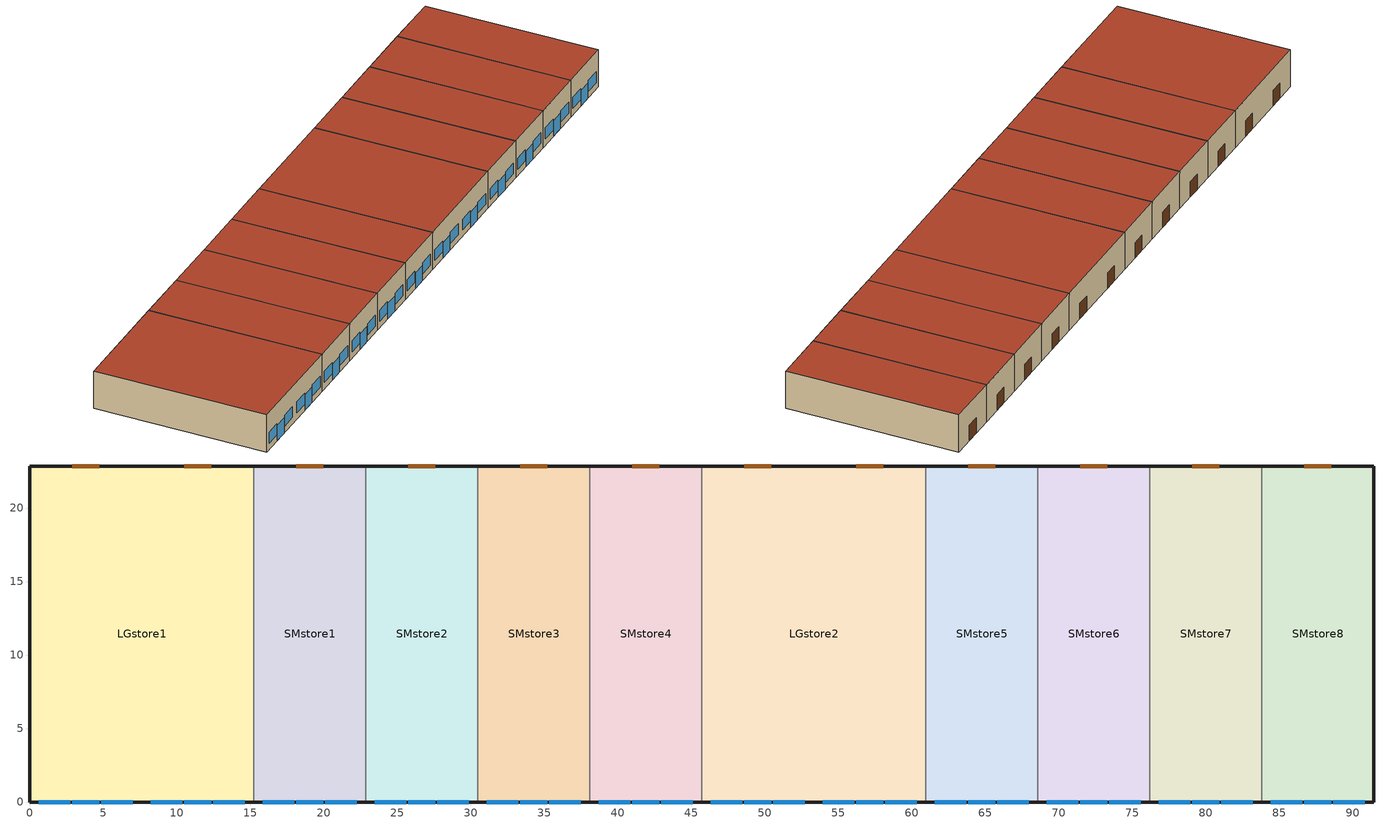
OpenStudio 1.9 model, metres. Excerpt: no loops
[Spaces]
SMstore2
 floor ground: 30.48,22.86 30.48,0 22.86,0 22.86,22.86 z0
 wall outside: 22.86,0 30.48,0 / 30.48,22.86 22.86,22.86 z0:5.18
 wall to SMstore3: 30.48,0 30.48,22.86 z0:5.18
 wall to SMstore1: 22.86,22.86 22.86,0 z0:5.18
 window: 23.47,0 25.6,0 / 27.74,0 29.87,0 z0.91:2.43; 25.76,0 27.58,0 z0:2.13
 door: 27.58,22.86 25.76,22.86 z0:2.13
 roof outside: 30.48,0 30.48,22.86 22.86,22.86 22.86,0 z5.18
SMstore7
 floor ground: 83.82,22.86 83.82,0 76.2,0 76.2,22.86 z0
 wall outside: 76.2,0 83.82,0 / 83.82,22.86 76.2,22.86 z0:5.18
 wall to SMstore6: 76.2,22.86 76.2,0 z0:5.18
 wall to SMstore8: 83.82,0 83.82,22.86 z0:5.18
 window: 81.08,0 83.21,0 / 76.81,0 78.94,0 z0.91:2.43; 79.1,0 80.92,0 z0:2.13
 door: 80.92,22.86 79.1,22.86 z0:2.13
 roof outside: 83.82,0 83.82,22.86 76.2,22.86 76.2,0 z5.18
SMstore3
 floor ground: 38.1,22.86 38.1,0 30.48,0 30.48,22.86 z0
 wall outside: 30.48,0 38.1,0 / 38.1,22.86 30.48,22.86 z0:5.18
 wall to SMstore4: 38.1,0 38.1,22.86 z0:5.18
 window: 31.09,0 33.22,0 / 35.36,0 37.49,0 z0.91:2.43; 33.38,0 35.2,0 z0:2.13
 door: 35.2,22.86 33.38,22.86 z0:2.13
 roof outside: 38.1,0 38.1,22.86 30.48,22.86 30.48,0 z5.18
SMstore1
 floor ground: 22.86,22.86 22.86,0 15.24,0 15.24,22.86 z0
 wall outside: 15.24,0 22.86,0 / 22.86,22.86 15.24,22.86 z0:5.18
 wall to LGstore1: 15.24,22.86 15.24,0 z0:5.18
 window: 15.85,0 17.98,0 / 20.12,0 22.25,0 z0.91:2.43; 18.14,0 19.97,0 z0:2.13
 door: 19.97,22.86 18.14,22.86 z0:2.13
 roof outside: 22.86,0 22.86,22.86 15.24,22.86 15.24,0 z5.18
LGstore2
 floor ground: 60.96,22.86 60.96,0 45.72,0 45.72,22.86 z0
 wall outside: 45.72,0 60.96,0 / 60.96,22.86 45.72,22.86 z0:5.18
 wall to SMstore5: 60.96,0 60.96,22.86 z0:5.18
 wall to SMstore4: 45.72,22.86 45.72,0 z0:5.18
 window: 48.62,0 50.44,0 / 56.24,0 58.06,0 z0:2.13; 46.33,0 48.46,0 / 58.22,0 60.35,0 / 53.95,0 56.08,0 / 50.6,0 52.73,0 z0.91:2.43
 door: 50.44,22.86 48.62,22.86 / 58.06,22.86 56.24,22.86 z0:2.13
 roof outside: 60.96,0 60.96,22.86 45.72,22.86 45.72,0 z5.18
SMstore8
 floor ground: 91.44,22.86 91.44,0 83.82,0 83.82,22.86 z0
 wall outside: 83.82,0 91.44,0 91.44,22.86 83.82,22.86 z0:5.18
 window: 86.72,0 88.54,0 z0:2.13; 84.43,0 86.56,0 / 88.7,0 90.83,0 z0.91:2.43
 door: 88.54,22.86 86.72,22.86 z0:2.13
 roof outside: 91.44,0 91.44,22.86 83.82,22.86 83.82,0 z5.18
SMstore5
 floor ground: 68.58,22.86 68.58,0 60.96,0 60.96,22.86 z0
 wall outside: 60.96,0 68.58,0 / 68.58,22.86 60.96,22.86 z0:5.18
 wall to SMstore6: 68.58,0 68.58,22.86 z0:5.18
 window: 61.57,0 63.7,0 / 65.84,0 67.97,0 z0.91:2.43; 63.86,0 65.68,0 z0:2.13
 door: 65.68,22.86 63.86,22.86 z0:2.13
 roof outside: 68.58,0 68.58,22.86 60.96,22.86 60.96,0 z5.18
SMstore4
 floor ground: 45.72,22.86 45.72,0 38.1,0 38.1,22.86 z0
 wall outside: 38.1,0 45.72,0 / 45.72,22.86 38.1,22.86 z0:5.18
 window: 41,0 42.82,0 z0:2.13; 38.71,0 40.84,0 / 42.98,0 45.11,0 z0.91:2.43
 door: 42.82,22.86 41,22.86 z0:2.13
 roof outside: 45.72,0 45.72,22.86 38.1,22.86 38.1,0 z5.18
SMstore6
 floor ground: 76.2,22.86 76.2,0 68.58,0 68.58,22.86 z0
 wall outside: 68.58,0 76.2,0 / 76.2,22.86 68.58,22.86 z0:5.18
 window: 73.46,0 75.59,0 / 69.19,0 71.32,0 z0.91:2.43; 71.48,0 73.3,0 z0:2.13
 door: 73.3,22.86 71.48,22.86 z0:2.13
 roof outside: 76.2,0 76.2,22.86 68.58,22.86 68.58,0 z5.18
LGstore1
 floor ground: 15.24,22.86 15.24,0 0,0 0,22.86 z0
 wall outside: 15.24,22.86 0,22.86 0,0 15.24,0 z0:5.18
 window: 8.23,0 10.36,0 / 0.61,0 2.74,0 / 4.88,0 7.01,0 / 12.5,0 14.63,0 z0.91:2.43; 10.52,0 12.35,0 / 2.9,0 4.73,0 z0:2.13
 door: 4.73,22.86 2.9,22.86 / 12.35,22.86 10.52,22.86 z0:2.13
 roof outside: 15.24,0 15.24,22.86 0,22.86 0,0 z5.18
[ClimateZones]
Climate Zone Institution Name 1=ASHRAE; Climate Zone Document Name 1=ANSI/ASHRAE Standard 169; Climate Zone Document Year 1=2006; Climate Zone Institution Name 2=CEC; Climate Zone Document Name 2=California Climate Zone Descriptions; Climate Zone Document Year 2=1995
[Building]
90.1-2010-RetailStripmall-ASHRAE 169-2006-2A created: 2015-12-15 18:35:22 -0700: Default Construction Set=90.1-2010 - StMall - ASHRAE 169-2006-2A
[Site]
Houston Bush Intercontinental_TX_USA: Latitude {deg}=30; Longitude {deg}=-95.37; Time Zone {hr}=-6; Elevation {m}=29
[Site:GroundTemperature:BuildingSurface]
20.74, 20.69, 20.77, 20.85, 20.95, 23.2, 23.54, 23.62, 23.63, 21.33, 21.01, 20.81
[Site:WaterMainsTemperature]
Calculation Method=Correlation; Annual Average Outdoor Air Temperature {C}=20.3167; Maximum Difference In Monthly Average Outdoor Air Temperatures {deltaC}=17.8
[SizingPeriod:DesignDay] Barometric Pressure {Pa}=100977; Sky Clearness=0; Rain Indicator=0; Snow Indicator=0; Day of Month=21; Daylight Saving Time Indicator=0; Humidity Indicating Type=Wetbulb; Dry-Bulb Temperature Range Modifier Type=DefaultMultipliers
Name | Maximum Dry-Bulb Temperature {C} | Daily Dry-Bulb Temperature Range {deltaC} | Humidity Indicating Conditions at Maximum Dry-Bulb {BasedOnField A3} | Wind Speed {m/s} | Wind Direction {deg} | Month | Day Type | Solar Model Indicator | ASHRAE Taub | ASHRAE Taud
Houston Bush Intercontinental Ann Clg .4% Condns DB=>MWB | 36 | 10.1 | 24.8 | 3.5 | 170 | 7 | SummerDesignDay | ASHRAETau | 0.499 | 1.97
Houston Bush Intercontinental Ann Htg 99.6% Condns DB | -1.6 | 0 | -1.6 | 2.8 | 0 | 1 | WinterDesignDay | ASHRAEClearSky
[Material:NoMass] Thermal Absorptance=0.9; Solar Absorptance=0.7
Name | Roughness | Thermal Resistance {m2-K/W} | Visible Absorptance
CP02 CARPET PAD | VeryRough | 0.21648 | 0.8
Typical Insulation R-6.78 | Smooth | 1.19347 | 0.7
Typical Carpet Pad | Smooth | 0.21648 | 0.8
Typical Insulation R-5.89 | Smooth | 1.03652 | 0.7
Typical Insulation R-19.72 | Smooth | 3.4722 | 0.7
Typical Insulation R-0.58 | Smooth | 0.101875 | 0.7
Typical Insulation | Smooth | 0.0282222 | 0.7
[Material]
Name | Roughness | Thickness {m} | Conductivity {W/m-K} | Density {kg/m3} | Specific Heat {J/kg-K} | Thermal Absorptance | Solar Absorptance | Visible Absorptance
100mm Normalweight concrete floor | MediumSmooth | 0.1016 | 2.31 | 2322 | 832
G01 13mm gypsum board | Smooth | 0.0127 | 0.16 | 800 | 1090 | 0.9 | 0.7 | 0.5
4 in. Normalweight Concrete Floor | MediumRough | 0.1016 | 2.31 | 2322 | 832 | 0.9 | 0.7 | 0.7
25mm Stucco | Smooth | 0.0254 | 0.72 | 1856 | 840 | 0.9 | 0.7 | 0.7
5/8 in. Gypsum Board | MediumSmooth | 0.0159 | 0.16 | 800 | 1090 | 0.9 | 0.7 | 0.7
Roof Membrane - Highly Reflective | VeryRough | 0.0095 | 0.16 | 1121.29 | 1460 | 0.75 | 0.45 | 0.7
Metal Roof Surface; F08 Metal surface | Smooth | 0.0008 | 45.28 | 7824 | 500 | 0.9 | 0.7 | 0.7
6 in. Normalweight Concrete Floor | MediumRough | 0.1524 | 2.31 | 2322 | 832 | 0.9 | 0.7 | 0.7
8 in. Concrete Block Basement Wall | MediumRough | 0.2032 | 1.326 | 1842 | 912 | 0.9 | 0.7 | 0.7
G05 25mm wood | MediumSmooth | 0.0254 | 0.15 | 608 | 1630 | 0.9 | 0.5 | 0.5
Std Wood 6inch | MediumSmooth | 0.15 | 0.12 | 540 | 1210 | 0.9 | 0.7 | 0.7
[Construction]
Typical Insulated Exterior Mass Floor R-9.35: Typical Insulation R-6.78, 4 in. Normalweight Concrete Floor, Typical Carpet Pad
Typical Insulated Steel Framed Exterior Wall R-8.06: 25mm Stucco, 5/8 in. Gypsum Board, Typical Insulation R-5.89, 5/8 in. Gypsum Board
Typical IEAD Roof - Highly Reflective R-20.83: Roof Membrane - Highly Reflective, Typical Insulation R-19.72, Metal Roof Surface
Typical Interior Floor: 100mm Normalweight concrete floor, CP02 CARPET PAD
Typical Interior Wall: G01 13mm gypsum board, G01 13mm gypsum board
Typical Interior Ceiling: CP02 CARPET PAD, 100mm Normalweight concrete floor
Typical Insulated Carpeted 6in Slab Floor: 6 in. Normalweight Concrete Floor, Typical Carpet Pad
Typical Insulated Basement Mass Wall: 8 in. Concrete Block Basement Wall
U 0.72 SHGC 0.25 Sgl Ref-B-M Tint 6mm: REF B TINT MID 6MM
Typical Insulated Metal Door R-1.43: F08 Metal surface, Typical Insulation R-0.58
Typical Overhead Door: Typical Insulation
U 1.98 SHGC 0.36 Sgl Ref-B-H Clr 6mm: REF B CLEAR HI 6MM
Typical Interior Window: Clear 3mm
Typical Interior Door; Typical Interior Partition: G05 25mm wood
InteriorFurnishings: Std Wood 6inch
[DefaultConstructionSet]
90.1-2010 - StMall - ASHRAE 169-2006-2A: Default Exterior Surface Constructions=Default Surface Constructions 1; Default Interior Surface Constructions=Default Surface Constructions 2; Default Ground Contact Surface Constructions=Default Surface Constructions 3; Default Exterior SubSurface Constructions=Default Sub Surface Constructions 1; Default Interior SubSurface Constructions=Default Sub Surface Constructions 2; Interior Partition Construction=Typical Interior Partition
[DefaultSurfaceConstructions]
Name | Floor Construction | Wall Construction | Roof Ceiling Construction
Default Surface Constructions 1 | Typical Insulated Exterior Mass Floor R-9.35 | Typical Insulated Steel Framed Exterior Wall R-8.06 | Typical IEAD Roof - Highly Reflective R-20.83
Default Surface Constructions 2 | Typical Interior Floor | Typical Interior Wall | Typical Interior Ceiling
Default Surface Constructions 3 | Typical Insulated Carpeted 6in Slab Floor | Typical Insulated Basement Mass Wall
[DefaultSubSurfaceConstructions]
Name | Fixed Window Construction | Operable Window Construction | Door Construction | Glass Door Construction | Overhead Door Construction | Skylight Construction | Tubular Daylight Dome Construction | Tubular Daylight Diffuser Construction
Default Sub Surface Constructions 1 | U 0.72 SHGC 0.25 Sgl Ref-B-M Tint 6mm | U 0.72 SHGC 0.25 Sgl Ref-B-M Tint 6mm | Typical Insulated Metal Door R-1.43 | U 0.72 SHGC 0.25 Sgl Ref-B-M Tint 6mm | Typical Overhead Door | U 1.98 SHGC 0.36 Sgl Ref-B-H Clr 6mm | Typical Interior Window | Typical Interior Window
Default Sub Surface Constructions 2 | Typical Interior Window | Typical Interior Window | Typical Interior Door
[WindowMaterial:Glazing] Optical Data Type=SpectralAverage; Infrared Transmittance at Normal Incidence=0; Front Side Infrared Hemispherical Emissivity=0.84; Conductivity {W/m-K}=0.9; Dirt Correction Factor for Solar and Visible Transmittance=1; Solar Diffusing=No
Name | Thickness {m} | Solar Transmittance at Normal Incidence | Front Side Solar Reflectance at Normal Incidence | Back Side Solar Reflectance at Normal Incidence | Visible Transmittance at Normal Incidence | Front Side Visible Reflectance at Normal Incidence | Back Side Visible Reflectance at Normal Incidence | Back Side Infrared Hemispherical Emissivity
REF B TINT MID 6MM | 0.006 | 0.1 | 0.11 | 0.41 | 0.13 | 0.1 | 0.32 | 0.45
REF B CLEAR HI 6MM | 0.006 | 0.24 | 0.16 | 0.32 | 0.3 | 0.16 | 0.29 | 0.6
Clear 3mm | 0.003 | 0.837 | 0.075 | 0.075 | 0.898 | 0.081 | 0.081 | 0.84
[Space] Part of Total Floor Area=Yes
Name | Space Type | Thermal Zone
SMstore2 | 90.1-2010 - StMall - Strip mall - type 2 | SMstore2 ZN
SMstore7 | 90.1-2010 - StMall - Strip mall - type 3 | SMstore7 ZN
SMstore3 | 90.1-2010 - StMall - Strip mall - type 2 | SMstore3 ZN
SMstore1 | 90.1-2010 - StMall - Strip mall - type 1 | SMstore1 ZN
LGstore2 | 90.1-2010 - StMall - Strip mall - type 3 | LGstore2 ZN
SMstore5 | 90.1-2010 - StMall - Strip mall - type 3 | SMstore5 ZN
LGstore1 | 90.1-2010 - StMall - Strip mall - type 1 | LGstore1 ZN
SMstore8 | 90.1-2010 - StMall - Strip mall - type 3 | SMstore8 ZN
SMstore4 | 90.1-2010 - StMall - Strip mall - type 2 | SMstore4 ZN
SMstore6 | 90.1-2010 - StMall - Strip mall - type 3 | SMstore6 ZN
[SpaceType] Standards Building Type=StripMall
Name | Default Schedule Set | Design Specification Outdoor Air Object | Standards Space Type
90.1-2010 - StMall - Strip mall - type 1 | 90.1-2010 - StMall - Strip mall - type 1 Schedule Set | 90.1-2010 - StMall - Strip mall - type 1 Ventilation | Strip mall - type 1
90.1-2010 - StMall - Strip mall - type 2 | 90.1-2010 - StMall - Strip mall - type 2 Schedule Set | 90.1-2010 - StMall - Strip mall - type 2 Ventilation | Strip mall - type 2
90.1-2010 - StMall - Strip mall - type 3 | 90.1-2010 - StMall - Strip mall - type 3 Schedule Set | 90.1-2010 - StMall - Strip mall - type 3 Ventilation | Strip mall - type 3
[DefaultScheduleSet] People Activity Level Schedule=HotelSmall Activity_Sch
Name | Number of People Schedule | Lighting Schedule | Electric Equipment Schedule | Infiltration Schedule
90.1-2010 - StMall - Strip mall - type 1 Schedule Set | RetailStripmall Type1_OCC_SCH | RetailStripmall Type1_LIGHT_SCH | RetailStripmall Type1_EQUIP_SCH | RetailStripmall Type1_Infil_SCH
90.1-2010 - StMall - Strip mall - type 2 Schedule Set | RetailStripmall Type2_OCC_SCH | RetailStripmall Type2_LIGHT_SCH | RetailStripmall Type2_EQUIP_SCH | RetailStripmall Type2_Infil_SCH
90.1-2010 - StMall - Strip mall - type 3 Schedule Set | RetailStripmall Type3_OCC_SCH | RetailStripmall Type3_LIGHT_SCH | RetailStripmall Type3_EQUIP_SCH | RetailStripmall Type3_Infil_SCH
[Lights:Definition] Design Level Calculation Method=Watts/Area; Fraction Radiant=0.7; Fraction Visible=0.2; Return Air Fraction=0
Name | Watts per Space Floor Area {W/m2}
90.1-2010 - StMall - Strip mall - type 1 Lights Definition; 90.1-2010 - StMall - Strip mall - type 2 Lights Definition; 90.1-2010 - StMall - Strip mall - type 3 Lights Definition | 15.0695
90.1-2010 - StMall - Strip mall - type 1 Additional Lights Definition | 4.52084
90.1-2010 - StMall - Strip mall - type 2 Additional Lights Definition | 2.36806
90.1-2010 - StMall - Strip mall - type 3 Additional Lights Definition | 0.753474
[Lights]
Name | Lights Definition | Space or SpaceType
90.1-2010 - StMall - Strip mall - type 1 Lights | 90.1-2010 - StMall - Strip mall - type 1 Lights Definition | 90.1-2010 - StMall - Strip mall - type 1
90.1-2010 - StMall - Strip mall - type 1 Additional Lights | 90.1-2010 - StMall - Strip mall - type 1 Additional Lights Definition | 90.1-2010 - StMall - Strip mall - type 1
90.1-2010 - StMall - Strip mall - type 2 Lights | 90.1-2010 - StMall - Strip mall - type 2 Lights Definition | 90.1-2010 - StMall - Strip mall - type 2
90.1-2010 - StMall - Strip mall - type 2 Additional Lights | 90.1-2010 - StMall - Strip mall - type 2 Additional Lights Definition | 90.1-2010 - StMall - Strip mall - type 2
90.1-2010 - StMall - Strip mall - type 3 Lights | 90.1-2010 - StMall - Strip mall - type 3 Lights Definition | 90.1-2010 - StMall - Strip mall - type 3
90.1-2010 - StMall - Strip mall - type 3 Additional Lights | 90.1-2010 - StMall - Strip mall - type 3 Additional Lights Definition | 90.1-2010 - StMall - Strip mall - type 3
[DesignSpecification:OutdoorAir] Outdoor Air Method=Sum; Outdoor Air Flow per Floor Area {m3/s-m2}=0.0011811
90.1-2010 - StMall - Strip mall - type 1 Ventilation; 90.1-2010 - StMall - Strip mall - type 2 Ventilation; 90.1-2010 - StMall - Strip mall - type 3 Ventilation
[People:Definition] Number of People Calculation Method=People/Area; People per Space Floor Area {person/m2}=0.0861113; Fraction Radiant=0.3
90.1-2010 - StMall - Strip mall - type 1 People Definition; 90.1-2010 - StMall - Strip mall - type 2 People Definition; 90.1-2010 - StMall - Strip mall - type 3 People Definition
[People] Work Efficiency Schedule=Work Efficiency Schedule; Clothing Insulation Schedule=Clothing Schedule; Air Velocity Schedule=Air Velocity Schedule
Name | People Definition | Space or SpaceType
90.1-2010 - StMall - Strip mall - type 1 People | 90.1-2010 - StMall - Strip mall - type 1 People Definition | 90.1-2010 - StMall - Strip mall - type 1
90.1-2010 - StMall - Strip mall - type 2 People | 90.1-2010 - StMall - Strip mall - type 2 People Definition | 90.1-2010 - StMall - Strip mall - type 2
90.1-2010 - StMall - Strip mall - type 3 People | 90.1-2010 - StMall - Strip mall - type 3 People Definition | 90.1-2010 - StMall - Strip mall - type 3
[ElectricEquipment:Definition] Design Level Calculation Method=Watts/Area; Watts per Space Floor Area {W/m2}=4.30556; Fraction Latent=0; Fraction Radiant=0.5; Fraction Lost=0
90.1-2010 - StMall - Strip mall - type 1 Electric Equipment Definition; 90.1-2010 - StMall - Strip mall - type 2 Electric Equipment Definition; 90.1-2010 - StMall - Strip mall - type 3 Electric Equipment Definition
[ElectricEquipment]
Name | Electric Equipment Definition | Space or SpaceType
90.1-2010 - StMall - Strip mall - type 1 Electric Equipment | 90.1-2010 - StMall - Strip mall - type 1 Electric Equipment Definition | 90.1-2010 - StMall - Strip mall - type 1
90.1-2010 - StMall - Strip mall - type 2 Electric Equipment | 90.1-2010 - StMall - Strip mall - type 2 Electric Equipment Definition | 90.1-2010 - StMall - Strip mall - type 2
90.1-2010 - StMall - Strip mall - type 3 Electric Equipment | 90.1-2010 - StMall - Strip mall - type 3 Electric Equipment Definition | 90.1-2010 - StMall - Strip mall - type 3
[ThermostatSetpoint:DualSetpoint]
Name | Heating Setpoint Temperature Schedule | Cooling Setpoint Temperature Schedule
90.1-2010 - StMall - Strip mall - type 1 Thermostat | RetailStripmall Type1_HTGSETP_SCH_NO_OPTIMUM | RetailStripmall Type1_CLGSETP_SCH_NO_SETBACK
90.1-2010 - StMall - Strip mall - type 2 Thermostat | RetailStripmall Type2_HTGSETP_SCH_NO_OPTIMUM | RetailStripmall Type2_CLGSETP_SCH_NO_SETBACK
90.1-2010 - StMall - Strip mall - type 3 Thermostat | RetailStripmall Type3_HTGSETP_SCH_NO_OPTIMUM | RetailStripmall Type3_CLGSETP_SCH_NO_SETBACK
[SpaceInfiltration:DesignFlowRate]
Name | Space or SpaceType | Schedule | Design Flow Rate Calculation Method | Flow per Exterior Surface Area {m3/s-m2} | Constant Term Coefficient | Temperature Term Coefficient | Velocity Term Coefficient | Velocity Squared Term Coefficient | Design Flow Rate {m3/s}
LGstore1 Infiltration | LGstore1 | RetailStripmall Type1_Infil_SCH | Flow/ExteriorArea | 0.000251924 | 0 | 0 | 0.224 | 0
LGstore2 Infiltration | LGstore2 | RetailStripmall Type3_Infil_SCH | Flow/ExteriorArea | 0.000177627 | 0 | 0 | 0.224 | 0
SMstore1 Infiltration | SMstore1 | RetailStripmall Type1_Infil_SCH | Flow/ExteriorArea | 0.000177627 | 0 | 0 | 0.224 | 0
SMstore2 Infiltration | SMstore2 | RetailStripmall Type2_Infil_SCH | Flow/ExteriorArea | 0.000177627 | 0 | 0 | 0.224 | 0
SMstore3 Infiltration | SMstore3 | RetailStripmall Type2_Infil_SCH | Flow/ExteriorArea | 0.000177627 | 0 | 0 | 0.224 | 0
SMstore4 Infiltration | SMstore4 | RetailStripmall Type2_Infil_SCH | Flow/ExteriorArea | 0.000177627 | 0 | 0 | 0.224 | 0
SMstore5 Infiltration | SMstore5 | RetailStripmall Type3_Infil_SCH | Flow/ExteriorArea | 0.000177627 | 0 | 0 | 0.224 | 0
SMstore6 Infiltration | SMstore6 | RetailStripmall Type3_Infil_SCH | Flow/ExteriorArea | 0.000177627 | 0 | 0 | 0.224 | 0
SMstore7 Infiltration | SMstore7 | RetailStripmall Type3_Infil_SCH | Flow/ExteriorArea | 0.000177627 | 0 | 0 | 0.224 | 0
SMstore8 Infiltration | SMstore8 | RetailStripmall Type3_Infil_SCH | Flow/ExteriorArea | 0.000302542 | 0 | 0 | 0.224 | 0
LGstore1 Door Open Infiltration | LGstore1 | RetailStripmall INFIL_Door_Opening_SCH | Flow/Space |  |  |  |  |  | 0.388884
LGstore2 Door Open Infiltration | LGstore2 | RetailStripmall INFIL_Door_Opening_SCH | Flow/Space |  |  |  |  |  | 0.388884
SMstore1 Door Open Infiltration | SMstore1 | RetailStripmall INFIL_Door_Opening_SCH | Flow/Space |  |  |  |  |  | 0.222287
SMstore2 Door Open Infiltration | SMstore2 | RetailStripmall INFIL_Door_Opening_SCH | Flow/Space |  |  |  |  |  | 0.222287
SMstore3 Door Open Infiltration | SMstore3 | RetailStripmall INFIL_Door_Opening_SCH | Flow/Space |  |  |  |  |  | 0.222287
SMstore4 Door Open Infiltration | SMstore4 | RetailStripmall INFIL_Door_Opening_SCH | Flow/Space |  |  |  |  |  | 0.222287
SMstore5 Door Open Infiltration | SMstore5 | RetailStripmall INFIL_Door_Opening_SCH | Flow/Space |  |  |  |  |  | 0.222287
SMstore6 Door Open Infiltration | SMstore6 | RetailStripmall INFIL_Door_Opening_SCH | Flow/Space |  |  |  |  |  | 0.222287
SMstore7 Door Open Infiltration | SMstore7 | RetailStripmall INFIL_Door_Opening_SCH | Flow/Space |  |  |  |  |  | 0.222287
SMstore8 Door Open Infiltration | SMstore8 | RetailStripmall INFIL_Door_Opening_SCH | Flow/Space |  |  |  |  |  | 0.222287
[InternalMass:Definition]
Internal Mass Definition 1: Construction=InteriorFurnishings; Design Level Calculation Method=SurfaceArea/Area; Surface Area per Space Floor Area=2
[InternalMass] Internal Mass Definition=Internal Mass Definition 1
Name | Space or SpaceType
LGstore1 Mass | LGstore1
SMstore1 Mass | SMstore1
SMstore2 Mass | SMstore2
SMstore3 Mass | SMstore3
SMstore4 Mass | SMstore4
LGstore2 Mass | LGstore2
SMstore5 Mass | SMstore5
SMstore6 Mass | SMstore6
SMstore7 Mass | SMstore7
SMstore8 Mass | SMstore8
[ThermalZone] Use Ideal Air Loads=No
Name | Thermostat
SMstore8 ZN; LGstore2 ZN; SMstore7 ZN; SMstore6 ZN; SMstore5 ZN | 90.1-2010 - StMall - Strip mall - type 3 Thermostat
LGstore1 ZN; SMstore1 ZN | 90.1-2010 - StMall - Strip mall - type 1 Thermostat
SMstore2 ZN; SMstore3 ZN; SMstore4 ZN | 90.1-2010 - StMall - Strip mall - type 2 Thermostat
[Exterior:Lights:Definition]
Name | Design Level {W}
Occ Sensing Exterior Lights Def | 5112.44
NonDimming Exterior Lights Def | 334.69
[Exterior:Lights] Control Option=AstronomicalClock
Name | Exterior Lights Definition | Schedule
Occ Sensing Exterior Lights Def | Occ Sensing Exterior Lights Def | RetailStripmall Exterior_lighting_schedule_b
NonDimming Exterior Lights Def | NonDimming Exterior Lights Def | RetailStripmall Exterior_lighting_schedule_a
[Schedule:Ruleset]
Name | Default Day Schedule | Summer Design Day Schedule | Winter Design Day Schedule
RetailStripmall Type1_LIGHT_SCH | RetailStripmall Type1_LIGHT_SCH Default | RetailStripmall Type1_LIGHT_SCH Summer Design Day | RetailStripmall Type1_LIGHT_SCH Winter Design Day
RetailStripmall Type1_OCC_SCH | RetailStripmall Type1_OCC_SCH Default | RetailStripmall Type1_OCC_SCH Summer Design Day | RetailStripmall Type1_OCC_SCH Winter Design Day
HotelSmall Activity_Sch | HotelSmall Activity_Sch Default | HotelSmall Activity_Sch Summer Design Day | HotelSmall Activity_Sch Winter Design Day
Clothing Schedule | Clothing Schedule Default Winter Clothes
Air Velocity Schedule | Air Velocity Schedule Default
Work Efficiency Schedule | Work Efficiency Schedule Default
RetailStripmall Type1_Infil_SCH | RetailStripmall Type1_Infil_SCH Default | RetailStripmall Type1_Infil_SCH Summer Design Day | RetailStripmall Type1_Infil_SCH Winter Design Day
RetailStripmall Type1_EQUIP_SCH | RetailStripmall Type1_EQUIP_SCH Default | RetailStripmall Type1_EQUIP_SCH Summer Design Day | RetailStripmall Type1_EQUIP_SCH Winter Design Day
RetailStripmall Type1_HTGSETP_SCH_NO_OPTIMUM | RetailStripmall Type1_HTGSETP_SCH_NO_OPTIMUM Default | RetailStripmall Type1_HTGSETP_SCH_NO_OPTIMUM Summer Design Day | RetailStripmall Type1_HTGSETP_SCH_NO_OPTIMUM Winter Design Day
RetailStripmall Type1_CLGSETP_SCH_NO_SETBACK | RetailStripmall Type1_CLGSETP_SCH_NO_SETBACK Default | RetailStripmall Type1_CLGSETP_SCH_NO_SETBACK Summer Design Day | RetailStripmall Type1_CLGSETP_SCH_NO_SETBACK Winter Design Day
RetailStripmall Type2_LIGHT_SCH | RetailStripmall Type2_LIGHT_SCH Default | RetailStripmall Type2_LIGHT_SCH Summer Design Day | RetailStripmall Type2_LIGHT_SCH Winter Design Day
RetailStripmall Type2_OCC_SCH | RetailStripmall Type2_OCC_SCH Default | RetailStripmall Type2_OCC_SCH Summer Design Day | RetailStripmall Type2_OCC_SCH Winter Design Day
RetailStripmall Type2_Infil_SCH | RetailStripmall Type2_Infil_SCH Default | RetailStripmall Type2_Infil_SCH Summer Design Day | RetailStripmall Type2_Infil_SCH Winter Design Day
RetailStripmall Type2_EQUIP_SCH | RetailStripmall Type2_EQUIP_SCH Default | RetailStripmall Type2_EQUIP_SCH Summer Design Day | RetailStripmall Type2_EQUIP_SCH Winter Design Day
RetailStripmall Type2_HTGSETP_SCH_NO_OPTIMUM | RetailStripmall Type2_HTGSETP_SCH_NO_OPTIMUM Default | RetailStripmall Type2_HTGSETP_SCH_NO_OPTIMUM Summer Design Day | RetailStripmall Type2_HTGSETP_SCH_NO_OPTIMUM Winter Design Day
RetailStripmall Type2_CLGSETP_SCH_NO_SETBACK | RetailStripmall Type2_CLGSETP_SCH_NO_SETBACK Default | RetailStripmall Type2_CLGSETP_SCH_NO_SETBACK Summer Design Day | RetailStripmall Type2_CLGSETP_SCH_NO_SETBACK Winter Design Day
RetailStripmall Type3_LIGHT_SCH | RetailStripmall Type3_LIGHT_SCH Default | RetailStripmall Type3_LIGHT_SCH Summer Design Day | RetailStripmall Type3_LIGHT_SCH Winter Design Day
RetailStripmall Type3_OCC_SCH | RetailStripmall Type3_OCC_SCH Default | RetailStripmall Type3_OCC_SCH Summer Design Day | RetailStripmall Type3_OCC_SCH Winter Design Day
RetailStripmall Type3_Infil_SCH | RetailStripmall Type3_Infil_SCH Default | RetailStripmall Type3_Infil_SCH Summer Design Day | RetailStripmall Type3_Infil_SCH Winter Design Day
RetailStripmall Type3_EQUIP_SCH | RetailStripmall Type3_EQUIP_SCH Default | RetailStripmall Type3_EQUIP_SCH Summer Design Day | RetailStripmall Type3_EQUIP_SCH Winter Design Day
RetailStripmall Type3_HTGSETP_SCH_NO_OPTIMUM | RetailStripmall Type3_HTGSETP_SCH_NO_OPTIMUM Default | RetailStripmall Type3_HTGSETP_SCH_NO_OPTIMUM Summer Design Day | RetailStripmall Type3_HTGSETP_SCH_NO_OPTIMUM Winter Design Day
RetailStripmall Type3_CLGSETP_SCH_NO_SETBACK | RetailStripmall Type3_CLGSETP_SCH_NO_SETBACK Default | RetailStripmall Type3_CLGSETP_SCH_NO_SETBACK Summer Design Day | RetailStripmall Type3_CLGSETP_SCH_NO_SETBACK Winter Design Day
RetailStripmall INFIL_Door_Opening_SCH | RetailStripmall INFIL_Door_Opening_SCH Default | RetailStripmall INFIL_Door_Opening_SCH Summer Design Day | RetailStripmall INFIL_Door_Opening_SCH Winter Design Day
RetailStripmall Exterior_lighting_schedule_b | RetailStripmall Exterior_lighting_schedule_b Default | RetailStripmall Exterior_lighting_schedule_b Summer Design Day | RetailStripmall Exterior_lighting_schedule_b Winter Design Day
RetailStripmall Exterior_lighting_schedule_a | RetailStripmall Exterior_lighting_schedule_a Default | RetailStripmall Exterior_lighting_schedule_a Summer Design Day | RetailStripmall Exterior_lighting_schedule_a Winter Design Day
[Schedule:Day]
RetailStripmall Type1_LIGHT_SCH Default; RetailStripmall Type1_LIGHT_SCH Default|Mon|Tue|Wed|Thu Day: 9, 0, 0.05, 10, 0, 0.5, 23, 0, 0.95, 24, 0, 0.5
RetailStripmall Type1_LIGHT_SCH Sat|Fri Day: 1, 0, 0.5, 9, 0, 0.05, 10, 0, 0.5, 24, 0, 0.95
RetailStripmall Type1_LIGHT_SCH Summer Design Day; RetailStripmall Type1_OCC_SCH Summer Design Day; Clothing Schedule Default Winter Clothes; RetailStripmall Type1_EQUIP_SCH Summer Design Day; RetailStripmall Type2_LIGHT_SCH Summer Design Day; RetailStripmall Type2_OCC_SCH Summer Design Day; RetailStripmall Type2_EQUIP_SCH Summer Design Day; RetailStripmall Type3_LIGHT_SCH Summer Design Day; RetailStripmall Type3_OCC_SCH Summer Design Day; RetailStripmall Type3_EQUIP_SCH Summer Design Day: 24, 0, 1
RetailStripmall Type1_LIGHT_SCH Winter Design Day; RetailStripmall Type1_OCC_SCH Winter Design Day; Work Efficiency Schedule Default; RetailStripmall Type1_EQUIP_SCH Winter Design Day; RetailStripmall Type2_LIGHT_SCH Winter Design Day; RetailStripmall Type2_OCC_SCH Winter Design Day; RetailStripmall Type2_EQUIP_SCH Winter Design Day; RetailStripmall Type3_LIGHT_SCH Winter Design Day; RetailStripmall Type3_OCC_SCH Winter Design Day; RetailStripmall Type3_EQUIP_SCH Winter Design Day: 24, 0, 0
RetailStripmall Type1_OCC_SCH Default: 8, 0, 0, 10, 0, 0.05, 11, 0, 0.1, 12, 0, 0.2, 13, 0, 0.4, 14, 0, 0.6, 16, 0, 0.4, 17, 0, 0.3, 19, 0, 0.6, 21, 0, 0.4, 22, 0, 0.3, 23, 0, 0.2, 24, 0, 0.05
RetailStripmall Type1_OCC_SCH Mon|Tue|Wed|Thu Day: 8, 0, 0, 10, 0, 0.05, 12, 0, 0.1, 13, 0, 0.2, 15, 0, 0.4, 17, 0, 0.25, 20, 0, 0.5, 23, 0, 0.3, 24, 0, 0.05
RetailStripmall Type1_OCC_SCH Sat|Fri Day: 1, 0, 0.05, 9, 0, 0, 10, 0, 0.05, 12, 0, 0.1, 13, 0, 0.2, 14, 0, 0.6, 15, 0, 0.4, 17, 0, 0.25, 20, 0, 0.5, 23, 0, 0.3, 24, 0, 0.2
HotelSmall Activity_Sch Default; HotelSmall Activity_Sch Winter Design Day; HotelSmall Activity_Sch Summer Design Day: 24, 0, 132
Clothing Schedule Summer Clothes: 24, 0, 0.5
Air Velocity Schedule Default: 24, 0, 0.2
RetailStripmall Type1_Infil_SCH Default; RetailStripmall Type1_Infil_SCH Summer Design Day; RetailStripmall Type1_Infil_SCH Default|SmrDsn|Mon|Tue|Wed|Thu Day: 8, 0, 1, 24, 0, 0.25
RetailStripmall Type1_Infil_SCH Winter Design Day; RetailStripmall Type1_Infil_SCH WntrDsn|Sat|Fri Day: 1, 0, 0.25, 8, 0, 1, 24, 0, 0.25
RetailStripmall Type1_EQUIP_SCH Default; RetailStripmall Type1_EQUIP_SCH Default|Mon|Tue|Wed|Thu Day: 9, 0, 0.05, 10, 0, 0.5, 23, 0, 0.9, 24, 0, 0.5
RetailStripmall Type1_EQUIP_SCH Sat|Fri Day: 1, 0, 0.5, 9, 0, 0.05, 10, 0, 0.5, 24, 0, 0.9
RetailStripmall Type1_HTGSETP_SCH_NO_OPTIMUM Default; RetailStripmall Type1_HTGSETP_SCH_NO_OPTIMUM Default|Sat|Fri Day: 8, 0, 15.56, 24, 0, 21.11
RetailStripmall Type1_HTGSETP_SCH_NO_OPTIMUM Mon|Tue|Wed|Thu Day: 1, 0, 21.11, 8, 0, 15.56, 24, 0, 21.11
RetailStripmall Type1_HTGSETP_SCH_NO_OPTIMUM Summer Design Day; RetailStripmall Type2_HTGSETP_SCH_NO_OPTIMUM Summer Design Day; RetailStripmall Type3_HTGSETP_SCH_NO_OPTIMUM Summer Design Day: 24, 0, 15.56
RetailStripmall Type1_HTGSETP_SCH_NO_OPTIMUM Winter Design Day: 1, 0, 21.11, 8, 0, 15.56, 9, 0, 18.33, 24, 0, 21.11
RetailStripmall Type1_CLGSETP_SCH_NO_SETBACK Default; RetailStripmall Type1_CLGSETP_SCH_NO_SETBACK Default|Sat|Fri|Mon|Tue|Wed|Thu Day; RetailStripmall Type2_CLGSETP_SCH_NO_SETBACK Default; RetailStripmall Type2_CLGSETP_SCH_NO_SETBACK Default|Sat|Wkdy Day; RetailStripmall Type3_CLGSETP_SCH_NO_SETBACK Default; RetailStripmall Type3_CLGSETP_SCH_NO_SETBACK Default|Sat|Wkdy Day: 24, 0, 23.89
RetailStripmall Type1_CLGSETP_SCH_NO_SETBACK Summer Design Day: 8, 0, 29.44, 9, 0, 26.67, 24, 0, 23.89
RetailStripmall Type1_CLGSETP_SCH_NO_SETBACK Winter Design Day; RetailStripmall Type2_CLGSETP_SCH_NO_SETBACK Winter Design Day; RetailStripmall Type3_CLGSETP_SCH_NO_SETBACK Winter Design Day: 24, 0, 29.44
RetailStripmall Type2_LIGHT_SCH Default: 9, 0, 0.05, 10, 0, 0.5, 17, 0, 0.95, 18, 0, 0.5, 24, 0, 0.05
RetailStripmall Type2_LIGHT_SCH Sat Day: 8, 0, 0.05, 9, 0, 0.5, 18, 0, 0.95, 19, 0, 0.5, 24, 0, 0.05
RetailStripmall Type2_LIGHT_SCH Wkdy Day: 8, 0, 0.05, 9, 0, 0.5, 20, 0, 0.95, 21, 0, 0.5, 24, 0, 0.05
RetailStripmall Type2_OCC_SCH Default: 9, 0, 0, 10, 0, 0.05, 11, 0, 0.1, 12, 0, 0.2, 14, 0, 0.4, 15, 0, 0.3, 16, 0, 0.2, 17, 0, 0.1, 18, 0, 0.05, 24, 0, 0
RetailStripmall Type2_OCC_SCH Sat Day: 8, 0, 0, 9, 0, 0.05, 11, 0, 0.1, 12, 0, 0.2, 13, 0, 0.4, 14, 0, 0.6, 15, 0, 0.4, 18, 0, 0.3, 19, 0, 0.05, 24, 0, 0
RetailStripmall Type2_OCC_SCH Wkdy Day: 8, 0, 0, 9, 0, 0.05, 12, 0, 0.1, 13, 0, 0.2, 14, 0, 0.4, 15, 0, 0.3, 17, 0, 0.2, 19, 0, 0.5, 20, 0, 0.2, 21, 0, 0.05, 24, 0, 0
RetailStripmall Type2_Infil_SCH Default: 8, 0, 1, 18, 0, 0.25, 24, 0, 1
RetailStripmall Type2_Infil_SCH Summer Design Day; RetailStripmall Type2_Infil_SCH SmrDsn|Wkdy Day: 7, 0, 1, 21, 0, 0.25, 24, 0, 1
RetailStripmall Type2_Infil_SCH Winter Design Day; RetailStripmall Type2_Infil_SCH WntrDsn|Sat Day: 7, 0, 1, 19, 0, 0.25, 24, 0, 1
RetailStripmall Type2_EQUIP_SCH Default: 9, 0, 0.05, 10, 0, 0.5, 17, 0, 0.9, 18, 0, 0.5, 24, 0, 0.05
RetailStripmall Type2_EQUIP_SCH Sat Day: 8, 0, 0.05, 9, 0, 0.5, 18, 0, 0.9, 19, 0, 0.5, 24, 0, 0.05
RetailStripmall Type2_EQUIP_SCH Wkdy Day: 8, 0, 0.05, 9, 0, 0.5, 20, 0, 0.9, 21, 0, 0.5, 24, 0, 0.05
RetailStripmall Type2_HTGSETP_SCH_NO_OPTIMUM Default: 8, 0, 15.56, 18, 0, 21.11, 24, 0, 15.56
RetailStripmall Type2_HTGSETP_SCH_NO_OPTIMUM Sat Day: 7, 0, 15.56, 19, 0, 21.11, 24, 0, 15.56
RetailStripmall Type2_HTGSETP_SCH_NO_OPTIMUM Wkdy Day: 7, 0, 15.56, 21, 0, 21.11, 24, 0, 15.56
RetailStripmall Type2_HTGSETP_SCH_NO_OPTIMUM Winter Design Day: 7, 0, 15.56, 8, 0, 18.33, 21, 0, 21.11, 24, 0, 15.56
RetailStripmall Type2_CLGSETP_SCH_NO_SETBACK Summer Design Day: 7, 0, 29.44, 8, 0, 26.67, 20, 0, 23.89, 24, 0, 29.44
RetailStripmall Type3_LIGHT_SCH Default: 10, 0, 0.05, 11, 0, 0.5, 17, 0, 0.95, 18, 0, 0.5, 24, 0, 0.05
RetailStripmall Type3_LIGHT_SCH Sat Day: 9, 0, 0.05, 10, 0, 0.5, 18, 0, 0.95, 19, 0, 0.5, 24, 0, 0.05
RetailStripmall Type3_LIGHT_SCH Wkdy Day: 9, 0, 0.05, 10, 0, 0.5, 20, 0, 0.95, 21, 0, 0.5, 24, 0, 0.05
RetailStripmall Type3_OCC_SCH Default: 10, 0, 0, 12, 0, 0.11, 13, 0, 0.43, 14, 0, 0.46, 15, 0, 0.5, 16, 0, 0.69, 17, 0, 0.34, 18, 0, 0.11, 24, 0, 0
RetailStripmall Type3_OCC_SCH Sat Day: 9, 0, 0, 11, 0, 0.11, 12, 0, 0.58, 13, 0, 0.71, 14, 0, 0.74, 15, 0, 0.77, 16, 0, 0.8, 17, 0, 0.74, 18, 0, 0.54, 19, 0, 0.11, 24, 0, 0
RetailStripmall Type3_OCC_SCH Wkdy Day: 9, 0, 0, 11, 0, 0.11, 12, 0, 0.43, 13, 0, 0.46, 14, 0, 0.71, 15, 0, 0.5, 16, 0, 0.69, 17, 0, 0.54, 18, 0, 0.71, 19, 0, 0.34, 20, 0, 0.26, 21, 0, 0.11, 24, 0, 0
RetailStripmall Type3_Infil_SCH Default: 9, 0, 1, 18, 0, 0.25, 24, 0, 1
RetailStripmall Type3_Infil_SCH Summer Design Day; RetailStripmall Type3_Infil_SCH SmrDsn|Wkdy Day: 8, 0, 1, 21, 0, 0.25, 24, 0, 1
RetailStripmall Type3_Infil_SCH Winter Design Day; RetailStripmall Type3_Infil_SCH WntrDsn|Sat Day: 8, 0, 1, 19, 0, 0.25, 24, 0, 1
RetailStripmall Type3_EQUIP_SCH Default: 10, 0, 0.05, 11, 0, 0.5, 17, 0, 0.9, 18, 0, 0.5, 24, 0, 0.05
RetailStripmall Type3_EQUIP_SCH Sat Day: 9, 0, 0.05, 10, 0, 0.5, 18, 0, 0.9, 19, 0, 0.5, 24, 0, 0.05
RetailStripmall Type3_EQUIP_SCH Wkdy Day: 9, 0, 0.05, 10, 0, 0.5, 20, 0, 0.9, 21, 0, 0.5, 24, 0, 0.05
RetailStripmall Type3_HTGSETP_SCH_NO_OPTIMUM Default: 9, 0, 15.56, 18, 0, 21.11, 24, 0, 15.56
RetailStripmall Type3_HTGSETP_SCH_NO_OPTIMUM Sat Day: 8, 0, 15.56, 19, 0, 21.11, 24, 0, 15.56
RetailStripmall Type3_HTGSETP_SCH_NO_OPTIMUM Wkdy Day: 8, 0, 15.56, 21, 0, 21.11, 24, 0, 15.56
RetailStripmall Type3_HTGSETP_SCH_NO_OPTIMUM Winter Design Day: 8, 0, 15.56, 9, 0, 18.33, 21, 0, 21.11, 24, 0, 15.56
RetailStripmall Type3_CLGSETP_SCH_NO_SETBACK Summer Design Day: 8, 0, 29.44, 9, 0, 26.67, 21, 0, 23.89, 24, 0, 29.44
RetailStripmall INFIL_Door_Opening_SCH Default; RetailStripmall INFIL_Door_Opening_SCH Winter Design Day; RetailStripmall INFIL_Door_Opening_SCH Summer Design Day: 8, 0, 0, 12, 0, 0.144, 18, 0, 1, 20, 0, 0.144, 24, 0, 0
RetailStripmall Exterior_lighting_schedule_b Default; RetailStripmall Exterior_lighting_schedule_b Winter Design Day; RetailStripmall Exterior_lighting_schedule_b Summer Design Day: 6, 0, 0.7, 24, 0, 1
RetailStripmall Exterior_lighting_schedule_a Default; RetailStripmall Exterior_lighting_schedule_a Winter Design Day; RetailStripmall Exterior_lighting_schedule_a Summer Design Day: 6, 0, 0, 24, 0, 1
[Schedule:Rule] Date Specification Type=DateRange; Start Day=1
Name | Schedule Ruleset | Rule Order | Day Schedule | Apply Monday | Apply Tuesday | Apply Wednesday | Apply Thursday | Start Month | End Month | End Day | Apply Friday | Apply Saturday
Schedule Rule 1 | RetailStripmall Type1_LIGHT_SCH | 1 | RetailStripmall Type1_LIGHT_SCH Default|Mon|Tue|Wed|Thu Day | Yes | Yes | Yes | Yes | 1 | 12 | 31
Schedule Rule 2 | RetailStripmall Type1_LIGHT_SCH | 0 | RetailStripmall Type1_LIGHT_SCH Sat|Fri Day |  |  |  |  | 1 | 12 | 31 | Yes | Yes
Schedule Rule 3 | RetailStripmall Type1_OCC_SCH | 1 | RetailStripmall Type1_OCC_SCH Mon|Tue|Wed|Thu Day | Yes | Yes | Yes | Yes | 1 | 12 | 31
Schedule Rule 4 | RetailStripmall Type1_OCC_SCH | 0 | RetailStripmall Type1_OCC_SCH Sat|Fri Day |  |  |  |  | 1 | 12 | 31 | Yes | Yes
Schedule Rule 5 | Clothing Schedule | 0 | Clothing Schedule Summer Clothes |  |  |  |  | 5 | 9 | 30
Schedule Rule 6 | RetailStripmall Type1_Infil_SCH | 1 | RetailStripmall Type1_Infil_SCH Default|SmrDsn|Mon|Tue|Wed|Thu Day | Yes | Yes | Yes | Yes | 1 | 12 | 31
Schedule Rule 7 | RetailStripmall Type1_Infil_SCH | 0 | RetailStripmall Type1_Infil_SCH WntrDsn|Sat|Fri Day |  |  |  |  | 1 | 12 | 31 | Yes | Yes
Schedule Rule 8 | RetailStripmall Type1_EQUIP_SCH | 1 | RetailStripmall Type1_EQUIP_SCH Default|Mon|Tue|Wed|Thu Day | Yes | Yes | Yes | Yes | 1 | 12 | 31
Schedule Rule 9 | RetailStripmall Type1_EQUIP_SCH | 0 | RetailStripmall Type1_EQUIP_SCH Sat|Fri Day |  |  |  |  | 1 | 12 | 31 | Yes | Yes
Schedule Rule 10 | RetailStripmall Type1_HTGSETP_SCH_NO_OPTIMUM | 1 | RetailStripmall Type1_HTGSETP_SCH_NO_OPTIMUM Default|Sat|Fri Day |  |  |  |  | 1 | 12 | 31 | Yes | Yes
Schedule Rule 11 | RetailStripmall Type1_HTGSETP_SCH_NO_OPTIMUM | 0 | RetailStripmall Type1_HTGSETP_SCH_NO_OPTIMUM Mon|Tue|Wed|Thu Day | Yes | Yes | Yes | Yes | 1 | 12 | 31
Schedule Rule 12 | RetailStripmall Type1_CLGSETP_SCH_NO_SETBACK | 0 | RetailStripmall Type1_CLGSETP_SCH_NO_SETBACK Default|Sat|Fri|Mon|Tue|Wed|Thu Day | Yes | Yes | Yes | Yes | 1 | 12 | 31 | Yes | Yes
Schedule Rule 13 | RetailStripmall Type2_LIGHT_SCH | 1 | RetailStripmall Type2_LIGHT_SCH Sat Day |  |  |  |  | 1 | 12 | 31 |  | Yes
Schedule Rule 14 | RetailStripmall Type2_LIGHT_SCH | 0 | RetailStripmall Type2_LIGHT_SCH Wkdy Day | Yes | Yes | Yes | Yes | 1 | 12 | 31 | Yes
Schedule Rule 15 | RetailStripmall Type2_OCC_SCH | 1 | RetailStripmall Type2_OCC_SCH Sat Day |  |  |  |  | 1 | 12 | 31 |  | Yes
Schedule Rule 16 | RetailStripmall Type2_OCC_SCH | 0 | RetailStripmall Type2_OCC_SCH Wkdy Day | Yes | Yes | Yes | Yes | 1 | 12 | 31 | Yes
Schedule Rule 17 | RetailStripmall Type2_Infil_SCH | 1 | RetailStripmall Type2_Infil_SCH SmrDsn|Wkdy Day | Yes | Yes | Yes | Yes | 1 | 12 | 31 | Yes
Schedule Rule 18 | RetailStripmall Type2_Infil_SCH | 0 | RetailStripmall Type2_Infil_SCH WntrDsn|Sat Day |  |  |  |  | 1 | 12 | 31 |  | Yes
Schedule Rule 19 | RetailStripmall Type2_EQUIP_SCH | 1 | RetailStripmall Type2_EQUIP_SCH Sat Day |  |  |  |  | 1 | 12 | 31 |  | Yes
Schedule Rule 20 | RetailStripmall Type2_EQUIP_SCH | 0 | RetailStripmall Type2_EQUIP_SCH Wkdy Day | Yes | Yes | Yes | Yes | 1 | 12 | 31 | Yes
Schedule Rule 21 | RetailStripmall Type2_HTGSETP_SCH_NO_OPTIMUM | 1 | RetailStripmall Type2_HTGSETP_SCH_NO_OPTIMUM Sat Day |  |  |  |  | 1 | 12 | 31 |  | Yes
Schedule Rule 22 | RetailStripmall Type2_HTGSETP_SCH_NO_OPTIMUM | 0 | RetailStripmall Type2_HTGSETP_SCH_NO_OPTIMUM Wkdy Day | Yes | Yes | Yes | Yes | 1 | 12 | 31 | Yes
Schedule Rule 23 | RetailStripmall Type2_CLGSETP_SCH_NO_SETBACK | 0 | RetailStripmall Type2_CLGSETP_SCH_NO_SETBACK Default|Sat|Wkdy Day | Yes | Yes | Yes | Yes | 1 | 12 | 31 | Yes | Yes
Schedule Rule 24 | RetailStripmall Type3_LIGHT_SCH | 1 | RetailStripmall Type3_LIGHT_SCH Sat Day |  |  |  |  | 1 | 12 | 31 |  | Yes
Schedule Rule 25 | RetailStripmall Type3_LIGHT_SCH | 0 | RetailStripmall Type3_LIGHT_SCH Wkdy Day | Yes | Yes | Yes | Yes | 1 | 12 | 31 | Yes
Schedule Rule 26 | RetailStripmall Type3_OCC_SCH | 1 | RetailStripmall Type3_OCC_SCH Sat Day |  |  |  |  | 1 | 12 | 31 |  | Yes
Schedule Rule 27 | RetailStripmall Type3_OCC_SCH | 0 | RetailStripmall Type3_OCC_SCH Wkdy Day | Yes | Yes | Yes | Yes | 1 | 12 | 31 | Yes
Schedule Rule 28 | RetailStripmall Type3_Infil_SCH | 1 | RetailStripmall Type3_Infil_SCH SmrDsn|Wkdy Day | Yes | Yes | Yes | Yes | 1 | 12 | 31 | Yes
Schedule Rule 29 | RetailStripmall Type3_Infil_SCH | 0 | RetailStripmall Type3_Infil_SCH WntrDsn|Sat Day |  |  |  |  | 1 | 12 | 31 |  | Yes
Schedule Rule 30 | RetailStripmall Type3_EQUIP_SCH | 1 | RetailStripmall Type3_EQUIP_SCH Sat Day |  |  |  |  | 1 | 12 | 31 |  | Yes
Schedule Rule 31 | RetailStripmall Type3_EQUIP_SCH | 0 | RetailStripmall Type3_EQUIP_SCH Wkdy Day | Yes | Yes | Yes | Yes | 1 | 12 | 31 | Yes
Schedule Rule 32 | RetailStripmall Type3_HTGSETP_SCH_NO_OPTIMUM | 1 | RetailStripmall Type3_HTGSETP_SCH_NO_OPTIMUM Sat Day |  |  |  |  | 1 | 12 | 31 |  | Yes
Schedule Rule 33 | RetailStripmall Type3_HTGSETP_SCH_NO_OPTIMUM | 0 | RetailStripmall Type3_HTGSETP_SCH_NO_OPTIMUM Wkdy Day | Yes | Yes | Yes | Yes | 1 | 12 | 31 | Yes
Schedule Rule 34 | RetailStripmall Type3_CLGSETP_SCH_NO_SETBACK | 0 | RetailStripmall Type3_CLGSETP_SCH_NO_SETBACK Default|Sat|Wkdy Day | Yes | Yes | Yes | Yes | 1 | 12 | 31 | Yes | Yes
